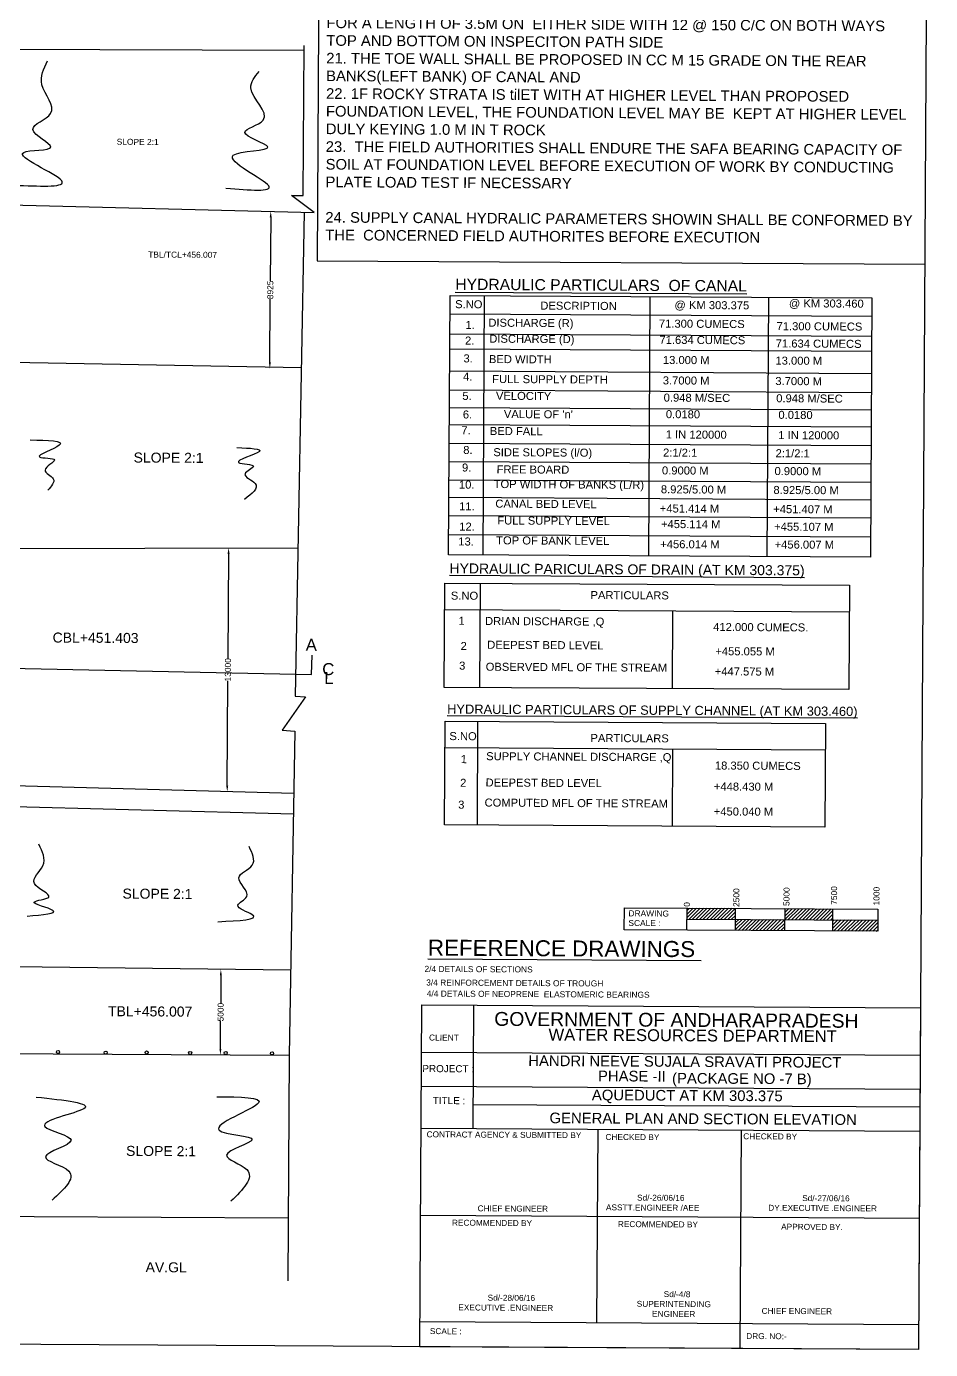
# Model space of a CAD drawing. Header units: millimetres. Extents: x 2223141 to 3632083, y 4645294 to 5984828.
# Drawn here: x 3405857 to 3632083, y 4645294 to 4976543 of the extents above; entities that cross this region are included whole.
import ezdxf

# ---------------------------------------------------------------- set-up
doc = ezdxf.new("R2010")
doc.units = ezdxf.units.MM
doc.header["$MEASUREMENT"] = 0
for name, color, linetype in [('DIMENSION', 7, 'Continuous'), ('DIMENSIONS', 7, 'Continuous'), ('DRAWING', 2, 'Continuous'), ('TEXT', 7, 'Continuous')]:
    doc.layers.add(name, color=color, linetype=linetype)
doc.styles.get("Standard").update_dxf_attribs({"font": 'arial.ttf', "height": 1500})
doc.dimstyles.get("Standard").update_dxf_attribs({"dimtxt": 1500, "dimasz": 1500, "dimexe": 0.18, "dimexo": 0.0625, "dimgap": 0.09, "dimtad": 0, "dimdec": 0, "dimzin": 0, "dimdsep": 46, "dimtxsty": 'Standard', "dimcen": 0.09, "dimse1": 1, "dimse2": 1, "dimadec": 0, "dimazin": 0, "dimtfac": 1, "dimtdec": 0, "dimtofl": 0, "dimtmove": 0, "dimatfit": 3, "dimfxl": 1, "dimtolj": 1, "dimtzin": 0, "dimarcsym": 0})

# ---------------------------------------------------------------- blocks, each defined once
blk = doc.blocks.new('*D103')
at = {"layer": 'Defpoints', "color": 0}
for p in [(3467542, 4930244), (3466162, 4890942), (3466753, 4890939)]:
    blk.add_point(p, dxfattribs=at)
at = {"layer": 'DIMENSIONS', "color": 0, "lineweight": -2}
for p, q in [((3466969, 4928747), (3466878, 4912840)), ((3466762, 4892439), (3466852, 4908347))]:
    blk.add_line(p, q, dxfattribs=at)
at = {"layer": 'DIMENSIONS', "color": 0}
for points in [[(3466719, 4928749), (3467219, 4928746), (3466978, 4930247)], [(3466512, 4892440), (3467012, 4892437), (3466753, 4890939)]]:
    blk.add_solid(points, dxfattribs=at)
at = {"layer": 'DIMENSIONS', "color": 0, "insert": (3466865, 4910593), "char_height": 1500, "attachment_point": 5, "rotation": 89.67256}
blk.add_mtext('\\A1;8925', dxfattribs=at)
blk = doc.blocks.new('*D104')
at = {"layer": 'Defpoints', "color": 0}
for p in [(3457790, 4845984), (3456089, 4784964), (3456550, 4784961)]:
    blk.add_point(p, dxfattribs=at)
at = {"layer": 'DIMENSIONS', "color": 0, "lineweight": -2}
for p, q in [((3456429, 4844492), (3456279, 4818227)), ((3456097, 4786464), (3456247, 4812728))]:
    blk.add_line(p, q, dxfattribs=at)
at = {"layer": 'DIMENSIONS', "color": 0}
for points in [[(3456179, 4844493), (3456679, 4844490), (3456437, 4845992)], [(3455847, 4786465), (3456347, 4786462), (3456089, 4784964)]]:
    blk.add_solid(points, dxfattribs=at)
at = {"layer": 'DIMENSIONS', "color": 0, "insert": (3456263, 4815478), "char_height": 1500, "attachment_point": 5, "rotation": 89.67256}
blk.add_mtext('\\A1;13000', dxfattribs=at)
blk = doc.blocks.new('*D115')
at = {"layer": 'Defpoints', "color": 0}
for p in [(3455569, 4740466), (3454380, 4719065), (3455445, 4719059)]:
    blk.add_point(p, dxfattribs=at)
at = {"layer": 'DIMENSIONS', "color": 0, "lineweight": -2}
for p, q in [((3454494, 4738972), (3454454, 4732006)), ((3454389, 4720565), (3454428, 4727531))]:
    blk.add_line(p, q, dxfattribs=at)
at = {"layer": 'DIMENSIONS', "color": 0}
for points in [[(3454244, 4738973), (3454744, 4738970), (3454502, 4740472)], [(3454139, 4720566), (3454639, 4720563), (3454380, 4719065)]]:
    blk.add_solid(points, dxfattribs=at)
at = {"layer": 'DIMENSIONS', "color": 0, "insert": (3454441, 4729768), "char_height": 1500, "attachment_point": 5, "rotation": 89.67256}
blk.add_mtext('\\A1;5000', dxfattribs=at)

msp = doc.modelspace()

# ---------------------------------------------------------------- hatches: boundary and pattern name
at = {"layer": 'DRAWING'}
h = msp.add_hatch(dxfattribs=at)
h.set_pattern_fill('ANSI31', color=0, scale=5010.642163, angle=-0.327438, style=0)
h.set_pattern_definition([(44.672562, (-39489.96, -892094.4), (-440.34415, 445.40615), [])])
h.paths.add_polyline_path([(3583214.7, 4753001.6), (3583230.4, 4755752.6), (3571082.8, 4755822), (3571067.1, 4753071.1)])
h.paths.add_polyline_path([(3583214.7, 4753001.6), (3583199, 4750250.7), (3595583.6, 4750179.9), (3595599.3, 4752930.9)])
h.paths.add_polyline_path([(3607569.1, 4752862.5), (3607584.8, 4755613.4), (3595615, 4755681.8), (3595599.3, 4752930.9)])
h.paths.add_polyline_path([(3618871.4, 4750046.8), (3618887.1, 4752797.8), (3607569.1, 4752862.5), (3607553.4, 4750111.5)])

# ---------------------------------------------------------------- linework, layer by layer
at = {"layer": 'DRAWING', "color": 0}
for points in [[(3629097, 4645293.9), (2223141.2, 4653328.8), (2226127.6, 5175893), (3632083.4, 5167858.1)], [(3629097, 4645293.9), (2223141.2, 4653328.8), (2226127.6, 5175893), (3632083.4, 5167858.1)], [(3511869.8, 4909177.1), (3617409.3, 4908573.9), (3617038.3, 4843660.4), (3511498.9, 4844263.5)], [(3510541.5, 4837205), (3611815.8, 4836626.2), (3611666.5, 4810502.4), (3510392.2, 4811081.1)], [(3510607.1, 4802601.1), (3605807.3, 4802057.1), (3605658.9, 4776087.3), (3510458.7, 4776631.4)], [(3555468.1, 4755911.2), (3618902.8, 4755548.7), (3618871.4, 4750046.8), (3555436.7, 4750409.4)]]:
    msp.add_lwpolyline(points, close=True, dxfattribs=at)
for points in [[(3480016.9, 5168727.1), (3478583.4, 4917882), (3630649.8, 4917012.9)], [(3398583.6, 4970894.4), (3475317.8, 4970609.6)], [(3475309.6, 4930050.6), (3473087.3, 4808843.9), (3475678.4, 4808742.8), (3469798.9, 4800382.4), (3473037.3, 4800148.2), (3471604.5, 4718965.4)], [(3520404.6, 4909128.3), (3520033.7, 4844214.7)], [(3561851.9, 4908891.4), (3561480.9, 4843977.9)], [(3591531.4, 4908721.8), (3591160.4, 4843808.2)], [(3617382.8, 4903942.2), (3511843.4, 4904545.3)], [(3617353.9, 4898880.4), (3511814.4, 4899483.6)], [(3397611.1, 4892573.8), (3474596.6, 4891162.2)], [(3617332.7, 4895168.5), (3511793.2, 4895771.6)], [(3617300.9, 4889600.5), (3511761.4, 4890203.7)], [(3617273.7, 4884846), (3511734.2, 4885449.1)], [(3617248.6, 4880459.1), (3511709.2, 4881062.3)], [(3617224.5, 4876241), (3511685.1, 4876844.1)], [(3617197.5, 4871516.7), (3511658.1, 4872119.8)], [(3617171.5, 4866961.1), (3511632, 4867564.2)], [(3617145.2, 4862367.2), (3511605.8, 4862970.4)], [(3617120.2, 4857980.4), (3511580.7, 4858583.5)], [(3617094.1, 4853424.8), (3511554.7, 4854027.9)], [(3617067.1, 4848700.5), (3511527.7, 4849303.6)], [(3397070.1, 4845871.8), (3473768.8, 4846013.6)], [(3519407.4, 4837154.3), (3519258.1, 4811030.5)], [(3510503.8, 4830599.8), (3611778.1, 4830021)], [(3567518.3, 4830274), (3567406.8, 4810755.3)], [(3298003.7, 4818061.5), (3477203.6, 4814304.8), (3477334.3, 4819122.1)], [(3518757.3, 4802554.6), (3518608.9, 4776584.8)], [(3510569.4, 4795998), (3605769.6, 4795453.9)], [(3567548.1, 4795672.4), (3567437.4, 4776305.7)], [(3472761.3, 4784513.2), (3396383.7, 4786623), (3297726.2, 4769515.7), (3395857, 4741157.5)], [(3396323.3, 4781410), (3472670.9, 4779391.4)], [(3571082.8, 4755822), (3571051.4, 4750320.1)], [(3583230.4, 4755752.6), (3583199, 4750250.7)], [(3595615, 4755681.8), (3595583.6, 4750179.9)], [(3607584.8, 4755613.4), (3607553.4, 4750111.5)], [(3571067.1, 4753071.1), (3618887.1, 4752797.8)], [(3471980.6, 4740275.7), (3395857, 4741157.5)], [(3344178.9, 4678956.6), (3471371.7, 4678229.7)]]:
    msp.add_lwpolyline(points, dxfattribs=at)
for points in [[(3270233, 4869110.9), (3270262, 4874175.9, -0.17950503), (3300933.1, 4905390.9, -0.050822), (3352048.8, 4924057.3, -0.02490525), (3398268.6, 4931969), (3477832.2, 4929987.8), (3472193.5, 4934249.5), (3475110, 4934232.9), (3475324.5, 4971769.6)], [(2231649.3, 4725221.3), (2344993.7, 4724573.5, 0.26328702), (2405820.9, 4768258.5), (2405848.9, 4773154.1, -0.19202337), (2447278.3, 4811125.5), (3231201.9, 4806645.4, -0.18473139), (3269063.9, 4768220.9), (3268950.4, 4764098, 0.27898802), (3338715.4, 4719732), (3471604.5, 4718965.4), (3471281.7, 4662478.2)]]:
    msp.add_lwpolyline(points, format="xyb", dxfattribs=at)
for centre in [(3413764.8, 4719783), (3425676.6, 4719614.9), (3435925.9, 4719655.2), (3446812, 4719543), (3455707.9, 4719543.2), (3467301.6, 4719430.9)]:
    msp.add_circle(centre, 388.4, dxfattribs=at)
for points in [[(3404032.2, 4936761.6), (3414671.2, 4937909.3), (3405161.8, 4945023.5), (3411918.5, 4946356.2), (3407486.7, 4950706.5), (3411902.8, 4954751.8), (3409715.6, 4961951.4), (3411150.4, 4967921.8)], [(3455783.1, 4936076.2), (3466489.7, 4936643.9), (3457604.9, 4944285.4), (3466250.9, 4946392.3), (3460515.7, 4950018.9), (3465066, 4953083.6), (3462018.3, 4961151.1), (3464056.2, 4965236.5)], [(3406784.6, 4873036.4), (3414060, 4871686.9), (3409139.4, 4868753.5), (3412868.2, 4867986.3), (3410499.1, 4865475.3), (3412554.2, 4863283.3), (3411216.8, 4860422.2)], [(3458511.3, 4871108), (3464134.1, 4870100.5), (3458949.4, 4867376.1), (3462676.9, 4866379.4), (3460541.5, 4864555.6), (3463112.1, 4862131.1), (3460389.9, 4858130.4)], [(3406041.3, 4753809.2), (3412472, 4755247.4), (3407759.4, 4757339.2), (3411457.5, 4758571.7), (3407859.8, 4761984.6), (3409952, 4766397.5), (3408949.3, 4771786.7)], [(3453746.7, 4752402.6), (3462284.1, 4754191.1), (3458786.4, 4756549.5), (3460972.3, 4758708.5), (3458992.7, 4763396.6), (3462354.7, 4766551), (3461545.5, 4771232.5)], [(3408275.8, 4708508.7), (3420221.2, 4705585.1), (3410456.5, 4701093.6), (3417000.2, 4697672.1), (3410625.3, 4693584.2), (3416426.8, 4689955.5), (3412256.7, 4682682.4)], [(3453478.2, 4708567.6), (3463949.5, 4707027.3), (3454065.6, 4700209.9), (3462309.1, 4697836.2), (3455935.3, 4693959.8), (3460995.9, 4690335.3), (3457033.9, 4682426.5)]]:
    msp.add_spline(points, degree=3, dxfattribs=at)
at = {"layer": 'TEXT', "color": 0}
msp.add_lwpolyline([(3504775.2, 4731579), (3629586, 4730865.7), (3629097, 4645293.9), (3504286.1, 4646007.2)], close=True, dxfattribs=at)
for points in [[(3517756.7, 4731504.8), (3517580.1, 4700609.9)], [(3504707.5, 4719740.6), (3629518.3, 4719027.3)], [(3504658.8, 4711220.2), (3629469.6, 4710506.9)], [(3517614.7, 4706658.8), (3629444, 4706019.7)], [(3504598.6, 4700684.1), (3629409.4, 4699970.8)], [(3548811.8, 4700431.4), (3548535.3, 4652041.9)], [(3584710.3, 4700226.3), (3584397.8, 4645549.3)], [(3504474.1, 4678902.5), (3629285, 4678189.2)], [(3504322.1, 4652294.6), (3629132.9, 4651581.3)]]:
    msp.add_lwpolyline(points, dxfattribs=at)

# ---------------------------------------------------------------- texts
at = {"layer": 'DIMENSION', "color": 0}
for s, height, p in [('GOVERNMENT OF ANDHARAPRADESH ', 3464.677, (3522902, 4726348.9)), ('WATER RESOURCES DEPARTMENT', 2969.723, (3536484, 4722656)), ('HANDRI NEEVE SUJALA SRAVATI PROJECT ', 2663.184, (3531419.6, 4716287.9)), ('PROJECT :', 1775.46, (3504917.4, 4714762.2)), ('PHASE -II', 2663.18, (3548865.5, 4712466.7)), ('(PACKAGE NO -7 B)', 2663.184, (3567404.7, 4711911.5)), ('AQUEDUCT AT KM 303.375', 2663.184, (3547329.5, 4707718.1)), ('TITLE :', 1775.46, (3507529.7, 4706759.2)), ('GENERAL PLAN AND SECTION ELEVATION ', 2663.184, (3536726.4, 4701955))]:
    msp.add_text(s, height=height, rotation=359.672562, dxfattribs=at).set_placement(p)
at = {"layer": 'DIMENSION', "color": 0, "char_height": 1484.861, "width": 40221.974, "attachment_point": 1, "rotation": 359.672562}
for s, insert in [('\\A1;CONTRACT AGENCY & SUBMITTED BY ', (3505988.2, 4699918.9)), ('\\A1;CHECKED BY ', (3550753.8, 4699273.3)), ('\\A1;CHECKED BY ', (3585223.1, 4699433.7)), ('\\A1;\\pi12202;       Sd/-26/06/16\\P\\pi8467.1;ASSTT.ENGINEER /AEE ', (3542414.8, 4684155.3)), ('\\A1;\\pi13355;   Sd/-27/06/16\\P\\pi6602.9;DY.EXECUTIVE .ENGINEER', (3584890.2, 4684040.7)), ('\\A1;CHIEF ENGINEER ', (3518748.5, 4681384.9)), ('\\A1;RECOMMENDED BY ', (3512335.1, 4677797.1)), ('\\A1;RECOMMENDED BY ', (3553847.9, 4677450.1)), ('\\A1;APPROVED BY.', (3594705.8, 4676790.7)), ('\\A1;\\pi12778;     Sd/-28/06/16\\P\\pi8333.9;EXECUTIVE .ENGINEER', (3505604.4, 4659101)), ('\\A1;\\pi15948;   Sd/-4/8\\P\\pi10945;SUPERINTENDING \\P\\pi14789;ENGINEER ', (3547638.6, 4660020.8)), ('\\A1;CHIEF ENGINEER ', (3589821.5, 4655710.8)), ('\\A1;SCALE :', (3506804.8, 4650652.4)), ('\\A1;DRG. NO:-', (3585973.2, 4649416.4))]:
    msp.add_mtext(s, dxfattribs=dict(at, insert=insert))
at = {"layer": 'DRAWING', "color": 0}
for s, height, rotation, p in [('%%UHYDRAULIC PARTICULARS  OF CANAL', 2805.96, 359.672562, (3513165.5, 4910609.5)), ('S.NO', 2004.26, 359.672562, (3513109.4, 4906017.6)), ('DESCRIPTION ', 2004.257, 359.672562, (3534436.4, 4905662.2)), ('@ KM 303.375', 2004.257, 359.672562, (3568003.3, 4905820.6)), ('@ KM 303.460', 2004.257, 359.672562, (3596639.1, 4906240.8)), ('1.', 2004.26, 359.672562, (3515692.7, 4900801)), ('DISCHARGE (R)', 2004.257, 359.672562, (3521431.4, 4901385)), ('71.300 CUMECS ', 2004.257, 359.672562, (3564107.5, 4901157.2)), ('71.300 CUMECS', 2004.257, 359.672562, (3593549.5, 4900515.6)), ('DISCHARGE (D)', 2004.257, 359.672562, (3521667.3, 4897376.2)), ('2.', 2004.26, 359.672562, (3515597, 4896912.2)), ('71.634 CUMECS ', 2004.257, 359.672562, (3564247, 4897094)), ('71.634 CUMECS ', 2004.257, 359.672562, (3593343.9, 4896186.9)), ('3.', 2004.26, 359.672562, (3515204.2, 4892438.1)), ('BED WIDTH ', 2004.26, 359.672562, (3521573.5, 4892270.4)), ('13.000 M', 2004.26, 359.672562, (3565112.7, 4892051.6)), ('13.000 M', 2004.26, 359.672562, (3593278.2, 4891890.6)), ('4.', 2004.26, 359.672562, (3515104.7, 4887888.9)), ('FULL SUPPLY DEPTH ', 2004.257, 359.672562, (3522386.1, 4887288.7)), ('3.7000 M', 2004.26, 359.672562, (3565083.5, 4886933.1)), ('3.7000 M', 2004.26, 359.672562, (3593249, 4886772.1)), ('5.', 2004.26, 359.672562, (3514930.2, 4883046.6)), ('VELOCITY', 2004.26, 359.672562, (3523332.5, 4883081.9)), ('0.948 M/SEC', 2004.257, 359.672562, (3565302.9, 4882625.6)), ('0.948 M/SEC', 2004.257, 359.672562, (3593468.3, 4882464.7)), ('6.', 2004.26, 359.672562, (3515050.6, 4878402.7)), ("VALUE OF 'n'", 2004.257, 359.672562, (3525315.9, 4878514.6)), ('0.0180', 2004.26, 359.672562, (3565848.4, 4878478.8)), ('0.0180', 2004.26, 359.672562, (3594013.9, 4878317.8)), ('7.', 2004.26, 359.672562, (3514660.7, 4874442.2)), ('BED FALL ', 2004.26, 359.672562, (3521797.9, 4874268.6)), ('1 IN 120000', 2004.257, 359.672562, (3565820, 4873409.4)), ('1 IN 120000', 2004.257, 359.672562, (3593985.5, 4873248.5)), ('8.', 2004.26, 359.672562, (3515146.7, 4869522.7)), ('SIDE SLOPES (l/O)', 2004.257, 359.672562, (3522673.3, 4868963.4)), ('2:1/2:1', 2004.26, 359.672562, (3565143.4, 4868863.4)), ('2:1/2:1', 2004.26, 359.672562, (3593308.9, 4868702.4)), ('9.', 2004.26, 359.672562, (3514827.8, 4865121.5)), ('FREE BOARD ', 2004.257, 359.672562, (3523489.7, 4864669.4)), ('0.9000 M', 2004.26, 359.672562, (3564873.9, 4864396.2)), ('0.9000 M', 2004.26, 359.672562, (3593039.4, 4864235.3)), ('10.', 2004.26, 359.672562, (3514068.5, 4860842.2)), ('TOP WIDTH OF BANKS (L/R)', 2004.257, 359.672562, (3522756.9, 4860989.3)), ('8.925/5.00 M', 2004.257, 359.672562, (3564602.1, 4859669)), ('8.925/5.00 M', 2004.257, 359.672562, (3592767.6, 4859508)), ('11.', 2004.26, 359.672562, (3514111, 4855411.6)), ('CANAL BED LEVEL ', 2004.257, 359.672562, (3523181.7, 4856074.4)), ('+451.414 M', 2004.26, 359.672562, (3564330.8, 4854876.8)), ('+451.407 M', 2004.26, 359.672562, (3592712.7, 4854714.6)), ('FULL SUPPLY LEVEL ', 2004.257, 359.672562, (3523675.3, 4851870.2)), ('+455.114 M', 2004.26, 359.672562, (3564633.8, 4850975.2)), ('12.', 2004.26, 359.672562, (3514155.5, 4850347.8)), ('+455.107 M', 2004.26, 359.672562, (3592931.6, 4850326)), ('13.', 2004.26, 359.672562, (3513913.7, 4846606.6)), ('TOP OF BANK LEVEL ', 2004.257, 359.672562, (3523388.1, 4846894.8)), ('+456.014 M', 2004.26, 359.672562, (3564442.3, 4845938.8)), ('+456.007 M', 2004.26, 359.672562, (3593068.7, 4845856.5)), ('%%UHYDRAULIC PARICULARS OF DRAIN (AT KM 303.375)', 2505.321, 359.672562, (3511706.3, 4839627.6)), ('S.NO ', 2004.26, 359.672562, (3512040.6, 4833049.8)), ('PARTICULARS ', 2004.257, 359.672562, (3546998.4, 4833193.5)), ('1', 2004.3, 359.672562, (3513953, 4826741.2)), ('DRIAN DISCHARGE ,Q', 2004.257, 359.672562, (3520600.3, 4826703.2)), ('412.000 CUMECS.', 2004.257, 359.672562, (3577691.9, 4825208.4)), ('2', 2004.3, 359.672562, (3514490, 4820440.4)), ('DEEPEST BED LEVEL ', 2004.257, 359.672562, (3521139.3, 4820745.9)), ('+455.055 M', 2004.26, 359.672562, (3578230.2, 4819136.6)), ('3', 2004.3, 359.672562, (3514118.1, 4815518.9)), ('OBSERVED MFL OF THE STREAM ', 2004.257, 359.672562, (3520764.1, 4815251.9)), ('+447.575 M', 2004.26, 359.672562, (3578086.8, 4814099.3)), ('%%UHYDRAULIC PARTICULARS OF SUPPLY CHANNEL (AT KM 303.460)', 2304.895, 359.672562, (3511115.4, 4804502.4)), ('S.NO', 2004.26, 359.672562, (3511680, 4797880.3)), ('PARTICULARS ', 2004.257, 359.672562, (3546978.6, 4797412.1)), ('1', 2004.3, 359.672562, (3514509.9, 4792104.6)), ('SUPPLY CHANNEL DISCHARGE ,Q', 2004.257, 359.672562, (3520885.2, 4792849.9)), ('18.350 CUMECS ', 2004.257, 359.672562, (3578122.8, 4790518)), ('2', 2004.3, 359.672562, (3514364.3, 4786187.2)), ('DEEPEST BED LEVEL ', 2004.257, 359.672562, (3520735.8, 4786262.4)), ('+448.430 M', 2004.26, 359.672562, (3577869.3, 4785271.1)), ('COMPUTED MFL OF THE STREAM ', 2004.257, 359.672562, (3520483.5, 4781238.9)), ('3', 2004.3, 359.672562, (3513886, 4780718.2)), ('+450.040 M', 2004.26, 359.672562, (3577833.6, 4779018)), ('2500', 1503.19, 89.672562, (3584225.6, 4756094.8)), ('5000', 1503.19, 89.672562, (3596782, 4756337.7)), ('7500', 1503.19, 89.672562, (3608684.5, 4756633.6)), ('1000', 1503.19, 89.672562, (3619293.3, 4756474.7)), ('0', 1503.2, 89.672562, (3571855.6, 4756146.2)), ('DRAWING ', 1503.19, 359.672562, (3556494.5, 4753751.5)), ('SCALE :', 1503.19, 359.672562, (3556480.7, 4751336.8)), ('%%UREFERENCE DRAWINGS ', 4008.514, 359.672562, (3506293, 4743916.9)), ('2/4 DETAILS OF SECTIONS ', 1503.193, 359.672562, (3505459.7, 4739853.9)), ('3/4 REINFORCEMENT DETAILS OF TROUGH ', 1503.193, 359.672562, (3505873.7, 4736440.3)), ('4/4 DETAILS OF NEOPRENE  ELASTOMERIC BEARINGS ', 1503.193, 359.672562, (3506020.5, 4733678)), ('CLIENT ', 1503.19, 359.672562, (3506580.2, 4722658.1))]:
    msp.add_text(s, height=height, rotation=rotation, dxfattribs=at).set_placement(p)
at = {"layer": 'DRAWING', "color": 0, "insert": (3481887.4, 5147021.4), "char_height": 2655.6403, "width": 147649.439, "attachment_point": 1, "rotation": 359.672562}
msp.add_mtext('\\P1. ONLY FIGURED DIMENSIONS SHALL BE CONSIDERED. ALL THE DIMENSIONS ARE IN MILLIMETERS AND LEVELS ARE IN METERS. \\P\\P2. IF THE SOILS ACTUALLY MET WITH DURING EXECUTION ARE INFERIOR AND CANNOT TAKE DESIGNED STRESSES AS INDICATED IN THE STRESS TABLE, THE DESIGN REQUIRES MODIFICATION.\\P3. THE COARSE AGGRE4TE SHALL COMPLY WITH IS 383-1970\\P4. THE GENERAL WORKMANSHIP OF CONCRETE SHALL CONFIRM TO IS 456-2000. \\P5. REINFORCEMENT STEEL USED SHALL BE HYSD BARS CONFORMING TO iS 1786-1985.  \\P6. THE MINIMUM COVER FOR MAIN REINFORCEMENT IN SLAB SHALL BE 25MM AND IN SEMIS SHALL BE 40MM. \\P7. BACKFILLING ON THE REAR OF ABUTMENTS AND RETAINING WALLS SHALL BE DONE SIMULTANEOUSLY WITH THE RISING OF WAi.LS WITH SOILS OF 0 VALUE NOT LESS THAN 28\\P8. BED BLOCKS IN R.C.C.iv120.SHALL BE PROVIDED OVER PIER & ABUTMENTS.\\P9. LAPPING OF BARS SHALL BE SUITABLY STAGGERED AS PER THE CLAUSE 304-6-6 OF CODE IRC 21-1987\\P10. 15 THICK EXPANSION J0INTS WITH WIDE PVC WATER STOP SHALL BE PROVIDED AT THE JUNCTIONS SLABS AND ABUTMENT ON PIERS AND BETWEEN SIDE WALLS AND WING WALL \\P11.CANAL LINING IN CC M156RADE USING 40MM MSA SHALL BE PROVIDED FOR-1709M ON EITHER SIDE OF THE STRUCTURE OR AS PER THE AGREEMENT\\P12. U/S AND D/S OF STREW SHALL BE PROVIDED WITH 300MM THICK ROUGH STONE BED PITCHING FOR A LENGTH AS SHOWN IF BARD ROCK IS NOT MET WITH\\P13. SUITABLE BANK CONNECTIONS  MAY BE PROVIDED ACCORDING TO SITE CONDITIONS DULY PROVIDING APPROACH TO  FOOTPATH. \\P14. NECESSARY TRAINING  OF THE STREAM COURSE MAY BE DONE BOTH ON U/S AND D/S OF STRUCTURE AS PER SITE CONDITIONS.\\P15. WEEP HOLES OF 95 MM OF 75 MM X 150 CC SHALL BE PROVIDED ABOVE LOW WATER LEVEL WITH REVERSE FILTERS AS PER IS 4558-1968 ON REAR SIDE OF ABUTMENT AT 1.5M HORIZONTALLY AND VERTICALLY STAGGERED.\\P16. RCC SLAB AND BEAMS SHALL RE CONSTRUCTED MONOLITHICALLY  SHALL BE LEVEL MAY BE KEPT AT HIGHER LEVEL DULY KEYING 1.0m INTO ROCK.\\P19. HAND RAILING SHALL BE ADOPTED AS PER THE STANDARD DRAWINGS \\P20. 150 THICK APPROACH SLAB SHALL BE LAID IN RCC M30 WITH M.S.A OF 20MM FOR A LENGTH OF 3.5M ON  EITHER SIDE WITH 12 @ 150 C/C ON BOTH WAYS TOP AND BOTTOM ON INSPECITON PATH SIDE \\P21. THE TOE WALL SHALL BE PROPOSED IN CC M 15 GRADE ON THE REAR BANKS(LEFT BANK) OF CANAL AND \\P22. 1F ROCKY STRATA IS tilET WITH AT HIGHER LEVEL THAN PROPOSED FOUNDATION LEVEL, THE FOUNDATION LEVEL MAY BE  KEPT AT HIGHER LEVEL DULY KEYING 1.0 M IN T ROCK\\P23.  THE FIELD AUTHORITIES SHALL ENDURE THE SAFA BEARING CAPACITY OF SOIL AT FOUNDATION LEVEL BEFORE EXECUTION OF WORK BY CONDUCTING PLATE LOAD TEST IF NECESSARY\\P \\P24. SUPPLY CANAL HYDRALIC PARAMETERS SHOWIN SHALL BE CONFORMED BY THE  CONCERNED FIELD AUTHORITES BEFORE EXECUTION ', dxfattribs=at)
at = {"layer": 'TEXT', "color": 0}
for s, height, p in [('SLOPE 2:1', 1503.19, (3428428.4, 4946927.1)), ('TBL/TCL+456.007', 1503.193, (3436321.7, 4918701.4)), ('SLOPE 2:1', 2505.32, (3432656.5, 4867373.7)), ('CBL+451.403', 2505.321, (3412391.3, 4822303.4)), ('A', 3006.4, (3475722.2, 4820237.7)), ('C', 3006.4, (3479859.7, 4814158.5)), ('L', 3006.4, (3480357.9, 4811936.5)), ('SLOPE 2:1', 2505.32, (3429878.8, 4758197)), ('TBL+456.007', 2505.321, (3426252, 4728756.5)), ('SLOPE 2:1', 2505.32, (3430773.9, 4693782.6)), ('AV.GL', 2505.32, (3435653, 4664667.3))]:
    msp.add_text(s, height=height, rotation=359.672562, dxfattribs=at).set_placement(p)

# ---------------------------------------------------------------- dimensions: what is measured, and where the dimension line sits
at = {"layer": 'DIMENSIONS', "color": 0}
for base, p1, p2, text, picture, middle in [((3466753, 4890938.9), (3467541.8, 4930244), (3466161.6, 4890942.3), '8925', '*D103', (3466865.3, 4910593.1)), ((3456088.7, 4784963.6), (3457790.4, 4845984.1), (3456549.5, 4784961), '13000', '*D104', (3456263.1, 4815477.7)), ((3454379.9, 4719064.7), (3455568.9, 4740465.8), (3455445.4, 4719058.6), '5000', '*D115', (3454441.1, 4729768.3))]:
    dim = msp.add_linear_dim(base=base, p1=p1, p2=p2, angle=89.672562, text=text, dimstyle='Standard', dxfattribs=at)
    dim.commit()
    dim.dimension.update_dxf_attribs({"geometry": picture, "text_midpoint": middle})

doc.saveas('drawing.dxf')
